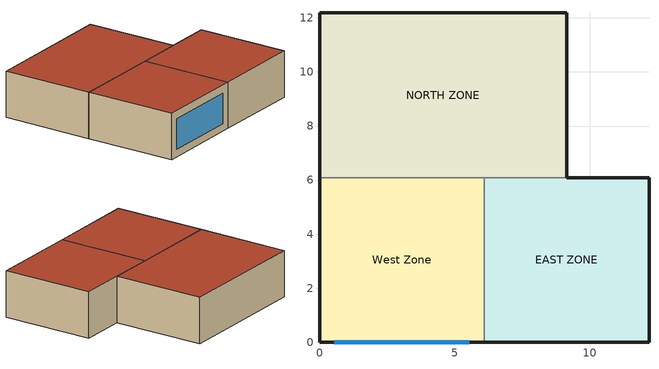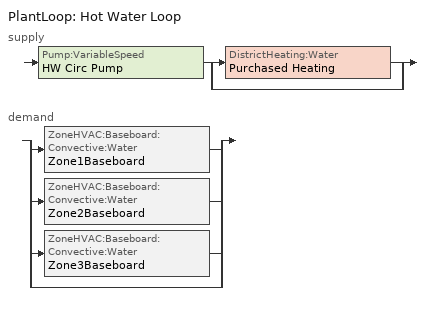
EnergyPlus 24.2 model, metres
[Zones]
West Zone
 floor ground (FLOOR SLAB 8 IN WITH CARPET): 0,0 0,6.1 6.1,6.1 6.1,0 z0
 wall outside (EXTWALL80): 0,6.1 0,0 6.1,0 z0:3.05
 wall to NORTH ZONE (PARTITION06): 6.1,6.1 0,6.1 z0:3.05
 wall to EAST ZONE (PARTITION06): 6.1,0 6.1,6.1 z0:3.05
 window (WIN-CON-LIGHT): 0.55,0 5.55,0 z0.5:2.5
 roof outside (ROOF34): 0,6.1 0,0 6.1,0 6.1,6.1 z3.05
EAST ZONE
 floor ground (FLOOR SLAB 8 IN WITH CARPET): 6.1,0 6.1,6.1 12.19,6.1 12.19,0 z0
 wall outside (EXTWALL80): 6.1,0 12.19,0 12.19,6.1 9.14,6.1 z0:3.05
 wall to NORTH ZONE (PARTITION06): 9.14,6.1 6.1,6.1 z0:3.05
 roof outside (ROOF34): 6.1,6.1 6.1,0 12.19,0 12.19,6.1 z3.05
NORTH ZONE
 floor ground (FLOOR SLAB 8 IN WITH CARPET): 0,6.1 0,12.19 9.14,12.19 9.14,6.1 z0
 wall outside (EXTWALL80): 9.14,6.1 9.14,12.19 0,12.19 0,6.1 z0:3.05
 roof outside (ROOF34): 0,12.19 0,6.1 9.14,6.1 9.14,12.19 z3.05
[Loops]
PlantLoop 'Hot Water Loop'
 supply: Pump:VariableSpeed 'HW Circ Pump' > split
  | DistrictHeating:Water 'Purchased Heating'
  | bypass
 demand: split
  | ZoneHVAC:Baseboard:Convective:Water 'Zone1Baseboard'
  | ZoneHVAC:Baseboard:Convective:Water 'Zone2Baseboard'
  | ZoneHVAC:Baseboard:Convective:Water 'Zone3Baseboard'
  | bypass
[Building]
NONE: Loads convergence tolerance value=0.04; Maximum number of warmup days=25; Minimum number of warmup days=6; North axis=0; Solar distribution=FullInteriorAndExterior; Temperature convergence tolerance value=0.4; Terrain=Suburbs
[Site:GroundTemperature:BuildingSurface]
21, 21.5, 22, 22.2, 22.2, 22.2, 22.2, 22.2, 22.2, 22, 21.5, 21
[Site:Location]
Miami Intl Ap_FL_USA Design_Conditions: Elevation=11; Latitude=25.82; Longitude=-80.3; Time zone=-5
[SizingPeriod:DesignDay] Barometric pressure=101193; Day of month=21; Daylight saving time indicator=No; Humidity condition type=WetBulb; Rain indicator=No; Snow indicator=No; Solar model indicator=ASHRAEClearSky
Name | Daily dry bulb temperature range | Day type | Maximum dry bulb temperature | Month | Sky clearness | Wetbulb or dewpoint at maximum dry bulb | Wind direction | Wind speed
Miami Intl Ap Ann Clg 1% Condns DB=>MWB | 6.7 | SummerDesignDay | 32.6 | 7 | 1 | 25.3 | 140 | 4.5
Miami Intl Ap Ann Htg 99% Condns DB | 0 | WinterDesignDay | 10.9 | 1 | 0 | 10.9 | 340 | 3.8
[Construction]
EXTWALL80: A1 - 1 IN STUCCO, C4 - 4 IN COMMON BRICK, E1 - 3 / 4 IN PLASTER OR GYP BOARD
FLOOR SLAB 8 IN WITH CARPET: C10 - 8 IN HW CONCRETE, CP02
Medium Furniture: MediumFurniture
PARTITION06: E1 - 3 / 4 IN PLASTER OR GYP BOARD, C6 - 8 IN CLAY TILE, E1 - 3 / 4 IN PLASTER OR GYP BOARD
ROOF34: E2 - 1 / 2 IN SLAG OR STONE, E3 - 3 / 8 IN FELT AND MEMBRANE, B5 - 1 IN DENSE INSULATION, C12 - 2 IN HW CONCRETE
WIN-CON-LIGHT: WIN-LAY-GLASS-LIGHT
[Material] Thermal absorptance=0.9
Name | Conductivity | Density | Roughness | Solar absorptance | Specific heat | Thickness | Visible absorptance
A1 - 1 IN STUCCO | 0.691831 | 1858.142 | Smooth | 0.92 | 836.8 | 0.0253898 | 0.92
B5 - 1 IN DENSE INSULATION | 0.0432394 | 91.30524 | VeryRough | 0.5 | 836.8 | 0.0253898 | 0.5
C4 - 4 IN COMMON BRICK | 0.726422 | 1922.216 | Rough | 0.76 | 836.8 | 0.101498 | 0.76
C6 - 8 IN CLAY TILE | 0.570761 | 1121.292 | Smooth | 0.82 | 836.8 | 0.203302 | 0.82
C10 - 8 IN HW CONCRETE | 1.729577 | 2242.585 | MediumRough | 0.65 | 836.8 | 0.203302 | 0.65
C12 - 2 IN HW CONCRETE | 1.729577 | 2242.585 | MediumRough | 0.65 | 836.8 | 0.0509016 | 0.65
E1 - 3 / 4 IN PLASTER OR GYP BOARD | 0.726422 | 1601.846 | Smooth | 0.92 | 836.8 | 0.01905 | 0.92
E2 - 1 / 2 IN SLAG OR STONE | 1.435549 | 881.0155 | Rough | 0.55 | 1673.6 | 0.0127102 | 0.55
E3 - 3 / 8 IN FELT AND MEMBRANE | 0.190253 | 1121.292 | Rough | 0.75 | 1673.6 | 0.00954024 | 0.75
MediumFurniture | 0.115 | 513 | MediumSmooth | 0.78 | 1381 | 0.57 | 0.78
[Material:NoMass]
CP02: Roughness=Rough; Solar absorptance=0.75; Thermal absorptance=0.9; Thermal resistance=0.217; Visible absorptance=0.75
[WindowMaterial:Glazing]
WIN-LAY-GLASS-LIGHT: Back side infrared hemispherical emissivity=0.84; Back side solar reflectance at normal incidence=0.031; Back side visible reflectance at normal incidence=0.05; Conductivity=0.9; Front side infrared hemispherical emissivity=0.84; Front side solar reflectance at normal incidence=0.031; Front side visible reflectance at normal incidence=0.05; Infrared transmittance at normal incidence=0; Optical data type=SpectralAverage; Solar transmittance at normal incidence=0.9; Thickness=0.003; Visible transmittance at normal incidence=0.9
[Coil:Cooling:DX:SingleSpeed] 2023 rated evaporator fan power per volume flow rate=934.4; Availability schedule=CoolingCoilAvailSched; Energy input ratio function of flow fraction curve=WindACEIRFFF; Energy input ratio function of temperature curve=WindACEIRFT; Gross rated cooling cop=3; Gross rated sensible heat ratio=0.75; Gross rated total cooling capacity=10548; Part load fraction correlation curve=WindACPLFFPLR; Rated air flow rate=0.6; Total cooling capacity function of flow fraction curve=WindACCoolCapFFF; Total cooling capacity function of temperature curve=WindACCoolCapFT
Zone1WindACDXCoil; Zone2WindACDXCoil; Zone3WindACDXCoil
[DesignSpecification:OutdoorAir] Outdoor air flow per person=0.00236; Outdoor air flow per zone=0; Outdoor air flow per zone floor area=0.000305; Outdoor air method=Sum
SZ DSOA Zone 1; SZ DSOA Zone 2; SZ DSOA Zone 3
[DistrictHeating:Water]
Purchased Heating: Nominal capacity=1000000
[ElectricEquipment] Design level calculation method=EquipmentLevel; Fraction latent=0; Fraction lost=0; Fraction radiant=0.3; Schedule=BLDG Sch   2
Name | Design level | Zone or zonelist or space or spacelist
EAST ZONE ElecEq 1 | 1464.375 | EAST ZONE
NORTH ZONE ElecEq 1 | 2928.751 | NORTH ZONE
West Zone ElecEq 1 | 2928.751 | West Zone
[Fan:OnOff] Availability schedule=FanAndCoilAvailSched; Fan total efficiency=0.5; Maximum flow rate=0.6; Motor efficiency=0.9; Motor in airstream fraction=1; Pressure rise=75
Zone1WindACFan; Zone2WindACFan; Zone3WindACFan
[InternalMass] Construction=Medium Furniture
Name | Zone or zonelist | Surface area
InternalMassEast | EAST ZONE | 18
InternalMassNorth | NORTH ZONE | 27
InternalMassWest | West Zone | 18
[Lights] Design level calculation method=LightingLevel; End use subcategory=GeneralLights; Fraction radiant=0.2; Fraction replaceable=0; Fraction visible=0.2; Return air fraction=0; Schedule=BLDG Sch   3
Name | Lighting level | Zone or zonelist or space or spacelist
EAST ZONE Lights 1 | 1464.375 | EAST ZONE
NORTH ZONE Lights 1 | 878.6252 | NORTH ZONE
[People] Activity level schedule=Activity Sch; Air velocity schedule=Air Velo Sch; Carbon dioxide generation rate=3.82e-08; Clothing insulation schedule=Clothing Sch; Fraction radiant=0.3; Mean radiant temperature calculation type=EnclosureAveraged; Number of people=10; Number of people calculation method=People; Number of people schedule=BLDG Sch   1; Thermal comfort model 1 type=Fanger; Work efficiency schedule=Work Eff Sch
Name | Zone or zonelist or space or spacelist
EAST ZONE | EAST ZONE
NORTH ZONE | NORTH ZONE
West Zone | West Zone
[PlantEquipmentList]
heating plant: Purchased Heating, DistrictHeating:Water
[PlantEquipmentOperation:HeatingLoad]
Purchased Heating Only: Load range 1 lower limit=0; Load range 1 upper limit=1000000; Range 1 equipment list=heating plant
[PlantEquipmentOperationSchemes]
Hot Loop Operation: Control scheme 1=Purchased Heating Only; Control scheme 1 schedule=ON
[PlantLoop]
Hot Water Loop: Fluid type=Water; Load distribution scheme=Optimal; Maximum loop flow rate=0.005; Maximum loop temperature=100; Minimum loop flow rate=0; Minimum loop temperature=10; Plant equipment operation scheme=Hot Loop Operation; Plant loop volume=Autocalculate
[Pump:VariableSpeed]
HW Circ Pump: Design maximum flow rate=0.005; Design minimum flow rate=0; Design power consumption=2250; Design pump head=300000; Fraction of motor inefficiencies to fluid stream=0; Motor efficiency=0.87; Pump control type=Intermittent; Coefficient 1 of the part load performance curve=0; Coefficient 2 of the part load performance curve=1; Coefficient 3 of the part load performance curve=0; Coefficient 4 of the part load performance curve=0
[SetpointManager:Scheduled]
Hot Water Loop Setpoint Manager: Control variable=Temperature; Schedule=HW Loop Temp Schedule; Setpoint node or nodelist=Hot Water Loop Setpoint Node List
[Shading:Overhang]
WindowOverhang: Depth=0.6; Height above window or door=0.3; Left extension from window door width=0.5; Right extension from window door width=0.5; Tilt angle from window door=90; Window or door=Zn001:Wall001:Win001
[Sizing:Zone] Account for dedicated outdoor air system=No; Cooling design air flow method=DesignDayWithLimit; Dedicated outdoor air high setpoint temperature for design=Autosize; Dedicated outdoor air low setpoint temperature for design=Autosize; Dedicated outdoor air system control strategy=NeutralSupplyAir; Heating design air flow method=DesignDay; Zone cooling design supply air humidity ratio=0.009; Zone cooling design supply air temperature=14; Zone cooling design supply air temperature input method=SupplyAirTemperature; Zone cooling sizing factor=0; Zone heating design supply air humidity ratio=0.004; Zone heating design supply air temperature=50; Zone heating design supply air temperature input method=SupplyAirTemperature; Zone heating sizing factor=0
Name | Design specification outdoor air object
WEST ZONE | SZ DSOA Zone 1
EAST ZONE | SZ DSOA Zone 2
NORTH ZONE | SZ DSOA Zone 3
[ThermostatSetpoint:DualSetpoint]
Dual Setpoint Schedule: Cooling setpoint temperature schedule=Cooling Setpoints; Heating setpoint temperature schedule=Heating Setpoints
[Zone] Ceiling height=Autocalculate; Multiplier=1; Type=1; Volume=Autocalculate
EAST ZONE; NORTH ZONE; West Zone
[ZoneControl:Thermostat] Control 1=Dual Setpoint Schedule; Control type schedule=Zone Control Type Sched
Name | Zone or zonelist
Zone 1 Thermostat | West Zone
Zone 2 Thermostat | EAST ZONE
Zone 3 Thermostat | NORTH ZONE
[ZoneHVAC:Baseboard:Convective:Water] Availability schedule=FanAndCoilAvailSched; Convergence tolerance=0.001; Heating design capacity=Autosize; Heating design capacity method=HeatingDesignCapacity; U factor times area value=500
Name | Maximum water flow rate
Zone1Baseboard; Zone3Baseboard | 0.0013
Zone2Baseboard | 0.0012
[ZoneHVAC:Dehumidifier:DX]
North Zone Dehumidifier: Availability schedule=ON; Energy factor curve=ZoneDehumidEnergyFactor; Maximum dry bulb temperature for dehumidifier operation=32; Minimum dry bulb temperature for dehumidifier operation=10; Off cycle parasitic electric load=0; Part load fraction correlation curve=ZoneDehumidPLFFPLR; Rated air flow rate=0.12036; Rated energy factor=3.412; Rated water removal=50.16; Water removal curve=ZoneDehumidWaterRemoval
[Zone equipment]
West Zone: Zone1WindAC, Zone1Baseboard
EAST ZONE: Zone2WindAC, Zone2Baseboard
NORTH ZONE: Zone3WindAC, Zone3Baseboard, North Zone Dehumidifier
[ZoneHVAC:WindowAirConditioner] Availability schedule=CoolingCoilAvailSched; Cooling convergence tolerance=0.001; Maximum outdoor air flow rate=0.05; Maximum supply air flow rate=0.6; Supply air fan operating mode schedule=FAN SCHEDULE
Name | Dx cooling coil | Fan placement | Supply air fan
Zone1WindAC | Zone1WindACDXCoil | BlowThrough | Zone1WindACFan
Zone2WindAC | Zone2WindACDXCoil | BlowThrough | Zone2WindACFan
Zone3WindAC | Zone3WindACDXCoil | DrawThrough | Zone3WindACFan
[ZoneInfiltration:DesignFlowRate] Air changes per hour=0.2; Constant term coefficient=1; Design flow rate calculation method=AirChanges/Hour; Schedule=ON; Temperature term coefficient=0; Velocity squared term coefficient=0; Velocity term coefficient=0
Name | Zone or zonelist or space or spacelist
East Zone Infiltration | EAST ZONE
North Zone Infiltration | NORTH ZONE
West Zone Infiltration | WEST ZONE
[Curve:Biquadratic]
Name | Input unit type for x | Input unit type for y | Maximum value of x | Maximum value of y | Minimum value of x | Minimum value of y | Output unit type | Coefficient1 constant | Coefficient2 x | Coefficient3 x 2 | Coefficient4 y | Coefficient5 y 2 | Coefficient6 x y
WindACCoolCapFT | Temperature | Temperature | 23.88889 | 46.11111 | 12.77778 | 18 | Dimensionless | 0.942588 | 0.00954335 | 0.00068377 | -0.0110427 | 5.249e-06 | -9.72e-06
WindACEIRFT | Temperature | Temperature | 23.88889 | 46.11111 | 12.77778 | 18 | Dimensionless | 0.342414 | 0.034885 | -0.0006237 | 0.00497722 | 0.000437951 | -0.000728028
ZoneDehumidEnergyFactor |  |  | 32.22 | 80 | 21 | 40 |  | -2.38832 | 0.0930477 | -0.0013697 | 0.0665337 | -0.000343198 | -0.00056249
ZoneDehumidWaterRemoval |  |  | 32.22 | 80 | 21 | 40 |  | -2.72488 | 0.100712 | -0.000990538 | 0.050053 | -0.000203629 | -0.000341751
[Curve:Quadratic]
Name | Maximum value of x | Minimum value of x | Coefficient1 constant | Coefficient2 x | Coefficient3 x 2
WindACCoolCapFFF | 1.5 | 0.5 | 0.8 | 0.2 | 0
WindACEIRFFF | 1.5 | 0.5 | 1.1552 | -0.1808 | 0.0256
WindACPLFFPLR | 1 | 0 | 0.85 | 0.15 | 0
ZoneDehumidPLFFPLR | 1 | 0 | 0.95 | 0.05 | 0
[Schedule:Compact]
ACTIVITY SCH: Through: 12/31, For: AllDays, Until: 24:00, 131.8
AIR VELO SCH: Through: 12/31, For: AllDays, Until: 24:00, 0.14
BLDG SCH   1: Through: 12/31, For: Weekdays, Until: 6:00, 0, Until: 7:00, 0.1, Until: 8:00, 0.5, Until: 12:00, 1, Until: 13:00, 0.5, Until: 16:00, 1, Until: 17:00, 0.5, Until: 18:00, 0.1, Until: 24:00, 0, For: Weekends Holiday, Until: 24:00, 0, For: SummerDesignDay, Until: 6:00, 0, Until: 7:00, 0.1, Until: 8:00, 0.5, Until: 12:00, 1, Until: 13:00, 0.5, Until: 16:00, 1, Until: 17:00, 0.5, Until: 18:00, 0.1, Until: 24:00, 0, For: WinterDesignDay CustomDay1 CustomDay2, Until: 24:00, 0
BLDG SCH   2: Through: 12/31, For: Weekdays, Until: 8:00, 0, Until: 18:00, 1, Until: 24:00, 0, For: Weekends Holiday, Until: 24:00, 0, For: SummerDesignDay, Until: 8:00, 0, Until: 18:00, 1, Until: 24:00, 0, For: WinterDesignDay CustomDay1 CustomDay2, Until: 24:00, 0
BLDG SCH   3: Through: 12/31, For: Weekdays, Until: 6:00, 0.05, Until: 7:00, 0.2, Until: 17:00, 1, Until: 18:00, 0.5, Until: 24:00, 0.05, For: Weekends Holiday, Until: 24:00, 0.05, For: SummerDesignDay, Until: 6:00, 0.05, Until: 7:00, 0.2, Until: 17:00, 1, Until: 18:00, 0.5, Until: 24:00, 0.05, For: WinterDesignDay CustomDay1 CustomDay2, Until: 24:00, 0.05
CLOTHING SCH; ON: Through: 12/31, For: AllDays, Until: 24:00, 1
COOLING SETPOINTS: Through: 12/31, For: AllDays, Until: 7:00, 30, Until: 18:00, 24, Until: 24:00, 30
COOLINGCOILAVAILSCHED; FAN SCHEDULE: Through: 12/31, For: Weekdays, Until: 7:00, 0, Until: 18:00, 1, Until: 24:00, 0, For: Weekends Holiday, Until: 24:00, 0, For: SummerDesignDay WinterDesignDay, Until: 7:00, 0, Until: 18:00, 1, Until: 24:00, 0, For: CustomDay1 CustomDay2, Until: 24:00, 0
FANANDCOILAVAILSCHED: Through: 3/31, For: AllDays, Until: 24:00, 1, Through: 9/30, For: Weekdays, Until: 7:00, 0, Until: 18:00, 1, Until: 24:00, 0, For: Weekends Holiday, Until: 24:00, 0, For: SummerDesignDay WinterDesignDay, Until: 7:00, 0, Until: 18:00, 1, Until: 24:00, 0, For: CustomDay1 CustomDay2, Until: 24:00, 0, Through: 12/31, For: AllDays, Until: 24:00, 1
HEATING SETPOINTS: Through: 12/31, For: AllDays, Until: 7:00, 15, Until: 18:00, 20, Until: 24:00, 15
HW LOOP TEMP SCHEDULE: Through: 12/31, For: AllDays, Until: 24:00, 60
WORK EFF SCH: Through: 12/31, For: AllDays, Until: 24:00, 0
ZONE CONTROL TYPE SCHED: Through: 12/31, For: AllDays, Until: 24:00, 4
